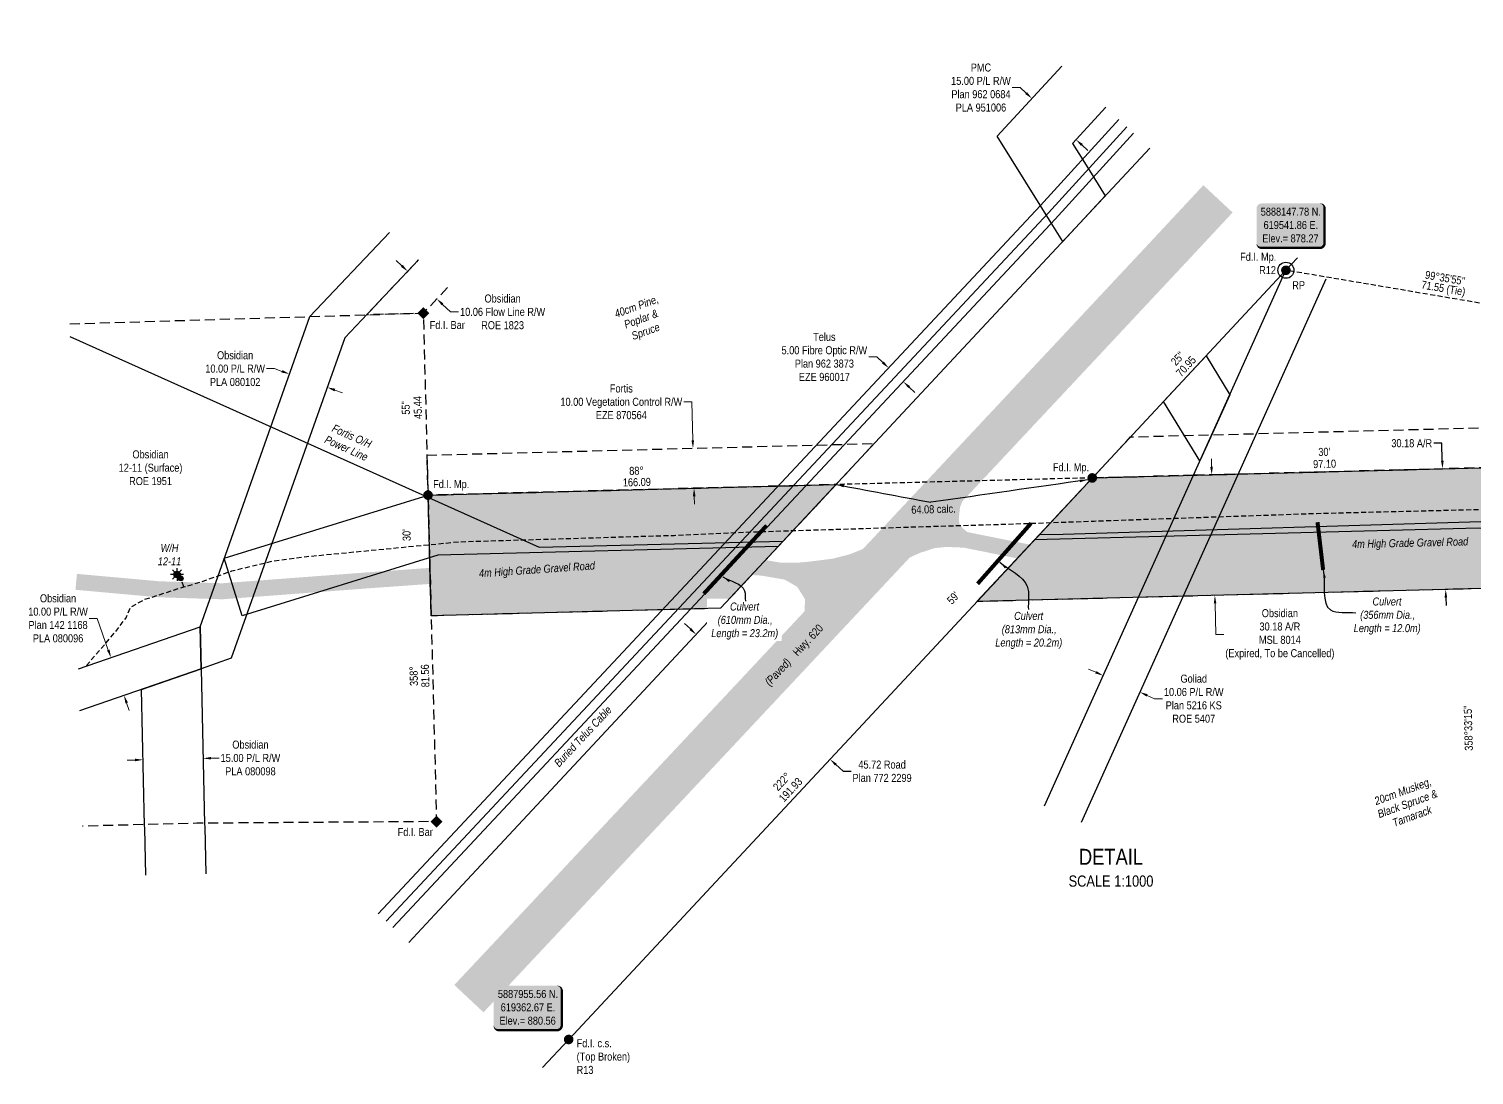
# Model space of a CAD drawing. Extents: x 615946 to 620082, y 5887661 to 5890671.
# Drawn here: x 615946 to 617751, y 5887661 to 5888968 of the extents above; entities that cross this region are included whole.
import ezdxf
from ezdxf.enums import TextEntityAlignment as Align

# ---------------------------------------------------------------- set-up
doc = ezdxf.new("R2010")
doc.units = 0
doc.header["$LTSCALE"] = 5
doc.header["$PDMODE"] = 34
doc.header["$PDSIZE"] = 0.03
for name, pattern in [('foc-ACCESSROAD', [3.75, 2.5, -1.25]), ('foc-FLOWLINE', [3.75, 2.5, -1.25]), ('foc-TIELINE', [1.875, 1.25, -0.625]), ('UG_PIPE', [1.875, 1.25, -0.625])]:
    doc.linetypes.add(name, pattern=pattern)
doc.layers.get('Defpoints').update_dxf_attribs({"color": 9})
for name, color, linetype in [('35', 37, 'Continuous'), ('AS-PIPE-UG', 44, 'UG_PIPE'), ('AS-POWER', 104, 'foc-POWER'), ('AS-ROADS', 254, 'Continuous'), ('AS-SYMBOL', 7, 'Continuous'), ('AS-TELUS', 224, 'foc-TEL'), ('C-RW', 13, 'Continuous'), ('C-WS', 13, 'foc-ACCESSROAD'), ('C-WS-S', 8, 'Continuous'), ('DETAIL-T', 7, 'Continuous'), ('F-EZE', 190, 'foc-FLOWLINE'), ('F-RW', 190, 'Continuous'), ('L-BD', 7, 'Continuous'), ('L-MON', 1, 'Continuous'), ('L-TIE', 7, 'foc-TIELINE'), ('L-TITLEDB', 4, 'Continuous'), ('L-TITLEDB-T', 4, 'Continuous'), ('P-PROPOSED', 10, 'Continuous'), ('P-PROPOSED-H', 21, 'Continuous'), ('P-TXT', 4, 'Continuous'), ('T-BUSH-T', 110, 'Continuous')]:
    doc.layers.add(name, color=color, linetype=linetype)
for name, color, linetype, lineweight in [('AS-GENERAL', 48, 'Continuous', 18), ('C-AR-T', 13, 'Continuous', 9), ('C-FLOWLINE-T', 13, 'Continuous', 9), ('C-RW-T', 13, 'Continuous', 9), ('C-WS-T', 13, 'Continuous', 9), ('F-EZE-T', 190, 'Continuous', 9), ('F-RW-T', 190, 'Continuous', 9), ('T-TEXT', 48, 'Continuous', 18)]:
    doc.layers.add(name, color=color, linetype=linetype, lineweight=lineweight)
doc.styles.add('80', font='ARIALN.TTF', dxfattribs={"height": 10})
doc.styles.add('80CG', font='ARIALN.TTF', dxfattribs={"height": 10})
doc.styles.add('80L', font='ARIALN.TTF', dxfattribs={"height": 10})
doc.styles.add('80LS', font='ARIALNI.TTF', dxfattribs={"height": 10})
doc.styles.add('foc-LtypeFont', font='ARIALN.TTF', dxfattribs={"height": 7.35})
doc.linetypes.add('foc-POWER', pattern='A,6,-1,["P",foc-LtypeFont,S=0.2,R=0,X=-0.625,Y=-0.75],-1.24,4', length=12.24)
doc.linetypes.add('foc-TEL', pattern='A,2,-1,["T",foc-LtypeFont,S=0.2,R=0,X=-0.425,Y=-0.75],-1.24,8', length=12.24)
doc.dimstyles.new('Compass 5 000', dxfattribs={"dimscale": 5, "dimtxt": 9, "dimasz": 2, "dimexe": 0.2, "dimexo": 0.0625, "dimgap": 0.5, "dimtad": 0, "dimtih": 1, "dimtoh": 1, "dimzin": 0, "dimdsep": 46, "dimtxsty": '80CG', "dimcen": 0.1, "dimse1": 1, "dimse2": 1, "dimclrd": 256, "dimclrt": 256, "dimaunit": 1, "dimadec": 4, "dimazin": 0, "dimtfac": 0.06, "dimtofl": 0, "dimtmove": 0, "dimatfit": 1, "dimfxl": 0.2, "dimtolj": 1, "dimtzin": 0, "dimlwd": -1, "dimarcsym": 0})

# ---------------------------------------------------------------- blocks, each defined once
blk = doc.blocks.new('*U458')
h = blk.add_hatch(color=254)
edge = h.paths.add_edge_path()
edge.add_line((-36.5, -28.5), (36.5, -28.5))
edge.add_arc((36.5, -22.5), 6, 270, 360)
edge.add_line((42.5, -22.5), (42.5, 21))
edge.add_arc((36.5, 21), 6, 0, 90)
edge.add_line((36.5, 27), (-36.5, 27))
edge.add_arc((-36.5, 21), 6, 90, 180)
edge.add_line((-42.5, 21), (-42.5, -22.5))
edge.add_arc((-36.5, -22.5), 6, 180, 270)
at = {"color": 1, "flags": 128}
blk.add_lwpolyline([(-36.5, -28.5, 3, 3, 0), (36.5, -28.5, 3, 3, 0.414214), (42.5, -22.5, 3, 3, 0), (42.5, 21, 3, 0, 0.414214), (36.5, 27, 0, 0, 0), (-36.5, 27, 0, 0, 0.414214), (-42.5, 21, 0, 0, 0), (-42.5, -22.5, 0, 3, 0.414214)], format="xyseb", close=True, dxfattribs=at)
blk.add_lwpolyline([(-35.2, -14.9, 0, 10, 0), (0, 0, 5, 5, 0)], format="xyseb", dxfattribs=at)
at = {"color": 1, "style": '80'}
blk.add_attdef('ENTER_TEXT_001', (-36, -5), '', height=10, dxfattribs=at)
blk = doc.blocks.new('RISER')
h = blk.add_hatch(color=255)
h.dxf.hatch_style = 1
edge = h.paths.add_edge_path()
edge.add_arc((0, 0), 0.7, 0, 360)
blk.add_hatch(color=13).paths.add_polyline_path([(0.58, -0.15), (-0.58, -0.15, 0.774597)])
at = {"color": 13}
blk.add_line((-0.58, -0.15), (0.58, -0.15), dxfattribs=at)
blk.add_circle((0, 0), 0.6, dxfattribs=at)
blk = doc.blocks.new('GAS')
h = blk.add_hatch(color=255)
h.dxf.hatch_style = 1
edge = h.paths.add_edge_path()
edge.add_arc((0, 0), 0.9, 0, 360)
for p, q in [((-0.81, 0), (-1.62, 0)), ((-0.57, 0.57), (-1.14, 1.14)), ((0, 0.81), (0, 1.62)), ((0.57, 0.57), (1.14, 1.14)), ((1.62, 0), (0.81, 0)), ((-0.57, -0.57), (-1.14, -1.14)), ((0, -0.81), (0, -1.62)), ((1.14, -1.14), (0.57, -0.57))]:
    blk.add_line(p, q)
blk.add_circle((0, 0), 0.8)
blk = doc.blocks.new('fdia')
at = {"color": 255, "const_width": 1}
blk.add_lwpolyline([(-0.5, 0, 1), (0.5, 0, 1)], format="xyb", close=True, dxfattribs=at)
blk = doc.blocks.new('Fdiaa')
blk.add_blockref('fdia', (0, 0))
blk = doc.blocks.new('fdib')
at = {"color": 1, "const_width": 1.6}
blk.add_lwpolyline([(-0.4, 0, 1), (0.4, 0, 1)], format="xyb", close=True, dxfattribs=at)
at = {"color": 1}
blk.add_circle((0, 0), 0.8, dxfattribs=at)
blk = doc.blocks.new('Fdibb')
blk.add_blockref('fdib', (0, 0))
blk = doc.blocks.new('fdicc')
for name in ['Fdibb', 'Fdiaa']:
    blk.add_blockref(name, (0, 0))
blk = doc.blocks.new('FDI')
blk.add_blockref('fdicc', (0, 0))
blk = doc.blocks.new('SMONA')
blk.add_hatch(color=255).paths.add_polyline_path([(0, -1.49), (1.49, 0), (0, 1.49), (-1.49, 0)])
blk = doc.blocks.new('SMONAA')
blk.add_blockref('SMONA', (0, 0))
blk = doc.blocks.new('SMONB')
at = {"color": 1}
blk.add_solid([(0, 1.2), (1.2, 0), (-1.2, 0), (0, -1.2)], dxfattribs=at)
blk = doc.blocks.new('SMONBB')
blk.add_blockref('SMONB', (0, 0))
blk = doc.blocks.new('SMONCC')
for name in ['SMONAA', 'SMONBB']:
    blk.add_blockref(name, (0, 0))
blk = doc.blocks.new('FDIBAR')
blk.add_blockref('SMONCC', (0, 0))
blk = doc.blocks.new('*D473')
at = {"layer": 'C-FLOWLINE-T', "transparency": 16777216}
for p, q in [((616411.5, 5888671.9), (616404.3, 5888678.8)), ((616462.5, 5888623.8), (616472.4, 5888614.4)), ((616472.4, 5888614.4), (616482.4, 5888614.4))]:
    blk.add_line(p, q, dxfattribs=at)
for points in [[(616412.7, 5888673.2), (616410.4, 5888670.7), (616418.8, 5888665.1)], [(616463.6, 5888625), (616461.3, 5888622.6), (616455.2, 5888630.7)]]:
    blk.add_solid(points, dxfattribs=at)
at = {"layer": 'Defpoints', "color": 0, "transparency": 16777216}
for p in [(616418.1, 5888664.3), (616454.5, 5888629.9), (616455.2, 5888630.7)]:
    blk.add_point(p, dxfattribs=at)
at = {"layer": 'C-FLOWLINE-T', "transparency": 16777216, "insert": (616537.4, 5888614.4), "char_height": 10, "attachment_point": 5, "style": '80CG'}
blk.add_mtext('\\A1;Obsidian\\P10.06 Flow Line R/W\\PROE 1823', dxfattribs=at)
blk = doc.blocks.new('*D474')
at = {"layer": 'C-RW-T', "transparency": 16777216}
for p, q in [((616252.4, 5888543.5), (616242.4, 5888543.5)), ((616261.8, 5888540.1), (616252.4, 5888543.5)), ((616327.8, 5888516.8), (616337.2, 5888513.4))]:
    blk.add_line(p, q, dxfattribs=at)
for points in [[(616262.4, 5888541.7), (616261.3, 5888538.6), (616271.3, 5888536.8)], [(616328.4, 5888518.4), (616327.2, 5888515.2), (616318.4, 5888520.1)]]:
    blk.add_solid(points, dxfattribs=at)
at = {"layer": 'Defpoints', "color": 0, "transparency": 16777216}
for p in [(616270, 5888533.3), (616271.3, 5888536.8), (616317.1, 5888516.6)]:
    blk.add_point(p, dxfattribs=at)
at = {"layer": 'C-RW-T', "transparency": 16777216, "insert": (616203.3, 5888543.5), "char_height": 10, "attachment_point": 5, "style": '80CG'}
blk.add_mtext('\\A1;Obsidian\\P10.00 P/L R/W\\PPLA 080102', dxfattribs=at)
blk = doc.blocks.new('*D475')
at = {"layer": 'C-RW-T', "transparency": 16777216}
for p, q in [((616031.1, 5888231.5), (616021.1, 5888231.5)), ((616044.9, 5888191.9), (616031.1, 5888231.5)), ((616067.8, 5888125.8), (616071.1, 5888116.4))]:
    blk.add_line(p, q, dxfattribs=at)
for points in [[(616046.5, 5888192.5), (616043.3, 5888191.4), (616048.2, 5888182.5)], [(616069.4, 5888126.4), (616066.2, 5888125.3), (616064.5, 5888135.3)]]:
    blk.add_solid(points, dxfattribs=at)
at = {"layer": 'Defpoints', "color": 0, "transparency": 16777216}
for p in [(616060.8, 5888186.8), (616048.2, 5888182.5), (616077.1, 5888139.6)]:
    blk.add_point(p, dxfattribs=at)
at = {"layer": 'C-RW-T', "transparency": 16777216, "insert": (615982.1, 5888231.5), "char_height": 10, "attachment_point": 5, "style": '80CG'}
blk.add_mtext('\\A1;Obsidian\\P10.00 P/L R/W\\PPlan 142 1168\\PPLA 080096', dxfattribs=at)
blk = doc.blocks.new('*D476')
at = {"layer": 'C-RW-T', "transparency": 16777216}
for p, q in [((616078.4, 5888054.5), (616068.4, 5888054.3)), ((616173.3, 5888056.8), (616183.3, 5888057))]:
    blk.add_line(p, q, dxfattribs=at)
for points in [[(616078.3, 5888056.2), (616078.4, 5888052.9), (616088.4, 5888054.8)], [(616173.3, 5888058.4), (616173.3, 5888055.1), (616163.3, 5888056.5)]]:
    blk.add_solid(points, dxfattribs=at)
at = {"layer": 'Defpoints', "color": 0, "transparency": 16777216}
for p in [(616088.3, 5888055.7), (616163.3, 5888057.4), (616163.3, 5888056.5)]:
    blk.add_point(p, dxfattribs=at)
at = {"layer": 'C-RW-T', "transparency": 16777216, "insert": (616222.4, 5888057), "char_height": 10, "attachment_point": 5, "style": '80CG'}
blk.add_mtext('\\A1;Obsidian\\P15.00 P/L R/W\\PPLA 080098', dxfattribs=at)
blk = doc.blocks.new('*D477')
at = {"layer": 'Defpoints', "color": 0, "transparency": 16777216}
for p in [(616758.7, 5888443.6), (616775.2, 5888444), (616760, 5888393.7)]:
    blk.add_point(p, dxfattribs=at)
at = {"layer": 'F-EZE-T', "transparency": 16777216}
for p, q in [((616773.7, 5888502), (616763.7, 5888502)), ((616774.9, 5888454), (616773.7, 5888502)), ((616776.7, 5888384.1), (616777, 5888374.1))]:
    blk.add_line(p, q, dxfattribs=at)
for points in [[(616776.6, 5888454.1), (616773.3, 5888454), (616775.2, 5888444)], [(616778.4, 5888384.1), (616775.1, 5888384), (616776.5, 5888394.1)]]:
    blk.add_solid(points, dxfattribs=at)
at = {"layer": 'F-EZE-T', "transparency": 16777216, "insert": (616685.7, 5888502), "char_height": 10, "attachment_point": 5, "style": '80CG'}
blk.add_mtext('\\A1;Fortis\\P10.00 Vegetation Control R/W\\PEZE 870564', dxfattribs=at)
blk = doc.blocks.new('*D478')
at = {"layer": 'Defpoints', "color": 0, "transparency": 16777216}
for p in [(617019.6, 5888544.4), (617021.4, 5888546.3), (617039.7, 5888529.2)]:
    blk.add_point(p, dxfattribs=at)
at = {"layer": 'F-RW-T', "transparency": 16777216}
for p, q in [((617005, 5888558.1), (616995, 5888558.1)), ((617012.3, 5888551.2), (617005, 5888558.1)), ((617045.2, 5888520.5), (617052.5, 5888513.7))]:
    blk.add_line(p, q, dxfattribs=at)
for points in [[(617013.5, 5888552.5), (617011.2, 5888550), (617019.6, 5888544.4)], [(617046.3, 5888521.7), (617044.1, 5888519.3), (617037.9, 5888527.3)]]:
    blk.add_solid(points, dxfattribs=at)
at = {"layer": 'F-RW-T', "transparency": 16777216, "insert": (616939.3, 5888558.1), "char_height": 10, "attachment_point": 5, "style": '80CG'}
blk.add_mtext('\\A1;Telus\\P5.00 Fibre Optic R/W\\PPlan 962 3873\\PEZE 960017', dxfattribs=at)
blk = doc.blocks.new('*D479')
at = {"layer": 'Defpoints', "color": 0, "transparency": 16777216}
for p in [(616797.6, 5888231), (616964.7, 5888075.2), (616946.4, 5888055.5)]:
    blk.add_point(p, dxfattribs=at)
at = {"layer": 'L-TITLEDB-T', "transparency": 16777216}
for p, q in [((616771.9, 5888218.2), (616764.6, 5888225)), ((616953.7, 5888048.7), (616962.6, 5888040.4)), ((616962.6, 5888040.4), (616972.6, 5888040.4))]:
    blk.add_line(p, q, dxfattribs=at)
for points in [[(616773.1, 5888219.4), (616770.8, 5888216.9), (616779.2, 5888211.3)], [(616954.8, 5888049.9), (616952.6, 5888047.5), (616946.4, 5888055.5)]]:
    blk.add_solid(points, dxfattribs=at)
at = {"layer": 'L-TITLEDB-T', "transparency": 16777216, "insert": (617011.4, 5888040.4), "char_height": 10, "attachment_point": 5, "style": '80CG'}
blk.add_mtext('\\A1;45.72 Road\\PPlan 772 2299', dxfattribs=at)
blk = doc.blocks.new('*D481')
at = {"layer": 'Defpoints', "color": 0, "transparency": 16777216}
for p in [(617198.6, 5888881), (617200.8, 5888883.4), (617255.8, 5888832.2)]:
    blk.add_point(p, dxfattribs=at)
at = {"layer": 'F-RW-T', "transparency": 16777216}
for p, q in [((617184, 5888894.7), (617174, 5888894.7)), ((617191.3, 5888887.8), (617184, 5888894.7)), ((617260.9, 5888823), (617268.3, 5888816.2))]:
    blk.add_line(p, q, dxfattribs=at)
for points in [[(617192.4, 5888889.1), (617190.2, 5888886.6), (617198.6, 5888881)], [(617262.1, 5888824.2), (617259.8, 5888821.8), (617253.6, 5888829.8)]]:
    blk.add_solid(points, dxfattribs=at)
at = {"layer": 'F-RW-T', "transparency": 16777216, "insert": (617134.9, 5888894.7), "char_height": 10, "attachment_point": 5, "style": '80CG'}
blk.add_mtext('\\A1;PMC\\P15.00 P/L R/W\\PPlan 962 0684\\PPLA 951006', dxfattribs=at)
blk = doc.blocks.new('*D482')
at = {"layer": 'C-AR-T', "transparency": 16777216}
for p, q in [((617422.9, 5888420.9), (617422.7, 5888430.9)), ((617427.4, 5888250.1), (617428.4, 5888211.5)), ((617428.4, 5888211.5), (617438.4, 5888211.5))]:
    blk.add_line(p, q, dxfattribs=at)
for points in [[(617424.6, 5888420.9), (617421.3, 5888420.8), (617423.2, 5888410.9)], [(617429, 5888250.1), (617425.7, 5888250.1), (617427.1, 5888260.1)]]:
    blk.add_solid(points, dxfattribs=at)
at = {"layer": 'Defpoints', "color": 0, "transparency": 16777216}
for p in [(617434.7, 5888411.2), (617427.1, 5888260.1), (617438.6, 5888260.4)]:
    blk.add_point(p, dxfattribs=at)
at = {"layer": 'C-AR-T', "transparency": 16777216, "insert": (617508.3, 5888211.5), "char_height": 10, "attachment_point": 5, "style": '80CG'}
blk.add_mtext('\\A1;Obsidian\\P30.18 A/R\\PMSL 8014\\P(Expired, To be Cancelled)', dxfattribs=at)
blk = doc.blocks.new('*D483')
at = {"layer": 'Defpoints', "color": 0, "transparency": 16777216}
for p in [(617283, 5888149.8), (617333.4, 5888139.3), (617328.8, 5888129.2)]:
    blk.add_point(p, dxfattribs=at)
at = {"layer": 'F-RW-T', "transparency": 16777216}
for p, q in [((617278.5, 5888164.1), (617269.3, 5888168.2)), ((617342.5, 5888135.2), (617351.6, 5888131.1)), ((617351.6, 5888131.1), (617361.6, 5888131.1))]:
    blk.add_line(p, q, dxfattribs=at)
for points in [[(617279.1, 5888165.6), (617277.8, 5888162.6), (617287.6, 5888160)], [(617343.2, 5888136.7), (617341.8, 5888133.7), (617333.4, 5888139.3)]]:
    blk.add_solid(points, dxfattribs=at)
at = {"layer": 'F-RW-T', "transparency": 16777216, "insert": (617400.7, 5888131.1), "char_height": 10, "attachment_point": 5, "style": '80CG'}
blk.add_mtext('\\A1;Goliad\\P10.06 P/L R/W\\PPlan 5216 KS\\PROE 5407', dxfattribs=at)
blk = doc.blocks.new('*U456')
at = {"layer": '35', "color": 3}
blk.add_circle((0, 0), 10, dxfattribs=at)
at = {"layer": '35', "color": 3, "style": '80'}
blk.add_attdef('RP_001', (7.9, -23.6), '', height=10, dxfattribs=at)
blk = doc.blocks.new('*D489')
at = {"layer": 'Defpoints', "color": 0, "transparency": 16777216}
for p in [(617700.1, 5888418.1), (617711.5, 5888418.4), (617704, 5888267.3)]:
    blk.add_point(p, dxfattribs=at)
at = {"layer": 'P-TXT', "transparency": 16777216}
for p, q in [((617710.7, 5888450.3), (617700.7, 5888450.3)), ((617711.2, 5888428.4), (617710.7, 5888450.3)), ((617715.7, 5888257.6), (617715.9, 5888247.6))]:
    blk.add_line(p, q, dxfattribs=at)
for points in [[(617712.9, 5888428.4), (617709.6, 5888428.3), (617711.5, 5888418.4)], [(617717.3, 5888257.6), (617714, 5888257.5), (617715.4, 5888267.6)]]:
    blk.add_solid(points, dxfattribs=at)
at = {"layer": 'P-TXT', "transparency": 16777216, "insert": (617673, 5888450.3), "char_height": 10, "attachment_point": 5, "style": '80CG'}
blk.add_mtext('\\A1;30.18 A/R', dxfattribs=at)

msp = doc.modelspace()

# ---------------------------------------------------------------- hatches: boundary and pattern name
at = {"layer": 'AS-ROADS'}
h = msp.add_hatch(color=256, dxfattribs=at)
h.dxf.hatch_style = 1
h.paths.add_polyline_path([(617035.868, 5888302.002), (617050.592, 5888309.727), (617059.058, 5888313.406), (617076.91, 5888319.292), (617092.737, 5888320.764), (617104.332, 5888320.212), (617118.319, 5888319.66), (617110.351, 5888330.261), (617115.18, 5888337.776), (617119.969, 5888337.776), (617117.206, 5888339.801), (617111.866, 5888344.402), (617107.998, 5888349.372), (617107.262, 5888356.734), (617108.742, 5888370.197), (617115.556, 5888387.866), (617055.395, 5888361.272), (617038.78, 5888317.687), (617038.009, 5888309.29)])
h = msp.add_hatch(color=256, dxfattribs=at)
h.dxf.hatch_style = 1
h.paths.add_polyline_path([(616881.943, 5888284.45), (616905.356, 5888270.877), (616915.19, 5888255.433), (616914.253, 5888232.033), (616931.579, 5888239.521), (616969.976, 5888295.682), (616993.875, 5888309.328), (616999.494, 5888322.9), (616971.398, 5888311.668), (616949.858, 5888306.052), (616919.89, 5888302.308), (616904.905, 5888300.904), (616884.302, 5888300.904), (616878.682, 5888292.948)])
at = {"layer": 'P-PROPOSED-H'}
h = msp.add_hatch(color=256, dxfattribs=at)
h.dxf.hatch_style = 1
h.paths.add_polyline_path([(617129.9, 5888252.371), (617274.059, 5888407.015), (617873.161, 5888422.587), (617876.967, 5888271.789)])
h = msp.add_hatch(color=256, dxfattribs=at)
h.dxf.hatch_style = 1
h.paths.add_polyline_path([(616953.891, 5888398.693), (616809.731, 5888244.049), (616448.169, 5888234.651), (616444.262, 5888385.447)])

# ---------------------------------------------------------------- linework, layer by layer
at = {"layer": 'AS-GENERAL', "const_width": 4.998, "flags": 128}
for points in [[(616788.684, 5888262.23), (616867.204, 5888347.435)], [(617130.714, 5888274.705), (617197.484, 5888350.305)], [(617562.334, 5888291.98), (617555.319, 5888351.655)]]:
    msp.add_lwpolyline(points, dxfattribs=at)
at = {"layer": 'AS-PIPE-UG', "flags": 128}
for points in [[(616017.519, 5888172.565), (616053.989, 5888214.875), (616067.064, 5888232.29), (616072.564, 5888245.545), (616089.964, 5888255.105), (616123.909, 5888266.035), (616139.404, 5888270.78), (616160.839, 5888277.135), (616199.009, 5888290.785), (616251.764, 5888303.445), (616292.904, 5888308.77), (616483.759, 5888327.255), (616751.734, 5888335.225), (616855.474, 5888339.805), (617188.579, 5888349.94), (617276.209, 5888353.11), (617554.179, 5888362.695), (617805.759, 5888368.78), (617894.814, 5888366.205), (617939.939, 5888361.75), (617996.054, 5888356.43), (618043.519, 5888349.205), (618072.484, 5888345.945), (618104.589, 5888346.525), (618133.279, 5888348.465)], [(616139.404, 5888270.78), (616135.369, 5888281.45)]]:
    msp.add_lwpolyline(points, dxfattribs=at)
at = {"layer": 'AS-POWER', "flags": 128}
for points in [[(615997.014, 5888583.697), (616583.268, 5888320.305), (616870.911, 5888327.389), (616887.83, 5888327.827)], [(617207.976, 5888336.125), (617237.393, 5888336.888), (617786.629, 5888353.376)]]:
    msp.add_lwpolyline(points, dxfattribs=at)
at = {"layer": 'AS-ROADS', "flags": 128}
for points, const_width in [([(616495.304, 5887756.312), (616873.384, 5888159.831), (617018.865, 5888315.124), (617067.072, 5888366.6), (617264.429, 5888577.332), (617311.229, 5888627.41), (617364.357, 5888684.171), (617430.996, 5888755.663)], 49.964), ([(617045.555, 5888343.623), (617194.139, 5888313.825), (617308.194, 5888315.05), (617527.144, 5888322.175), (617778.499, 5888328.3), (617927.874, 5888334.095), (618008.609, 5888292.185), (618124.729, 5888260.545), (618178.204, 5888276.485), (618193.274, 5888326.98), (618172.559, 5888365.225), (618125.089, 5888377.645), (618051.269, 5888357.41), (617927.874, 5888334.095)], 19.993), ([(616004.792, 5888277.12), (616108.264, 5888267.8), (616187.394, 5888265.33), (616374.424, 5888279.395), (616572.324, 5888293.455), (616778.744, 5888300.02), (616861.874, 5888294.855), (616980.666, 5888274.348)], 19.993)]:
    msp.add_lwpolyline(points, dxfattribs=dict(at, const_width=const_width))
at = {"layer": 'AS-TELUS', "flags": 128}
msp.add_lwpolyline([(616391.788, 5887853.093), (617219.222, 5888738.108), (617317.3, 5888845.811)], dxfattribs=at)
at = {"layer": 'C-RW', "flags": 128}
for points in [[(616432.259, 5888679.31), (616340.303, 5888582.021), (616198.546, 5888181.754), (616160.686, 5888168.617), (616159.458, 5888221.096), (616296.669, 5888608.59), (616395.962, 5888713.623)], [(616007.551, 5888168.384), (616159.458, 5888221.096), (616160.686, 5888168.617), (616008.882, 5888115.94)], [(616091.726, 5887910.654), (616090.351, 5887969.521), (616090.276, 5887972.757), (616086.297, 5888142.803), (616160.686, 5888168.617), (616165.237, 5887974.422), (616165.312, 5887971.21), (616166.687, 5887912.407)]]:
    msp.add_lwpolyline(points, dxfattribs=at)
msp.add_lwpolyline([(617201.979, 5888329.693), (617274.059, 5888407.015), (617759.219, 5888419.625), (618207.494, 5888372.115), (618199.545, 5888297.112), (617756.211, 5888344.098)], close=True, dxfattribs=at)
at = {"layer": 'C-WS', "flags": 128}
for points in [[(616468.649, 5888644.908), (616438.369, 5888612.875), (616367.439, 5888610.73), (616432.259, 5888679.31)], [(615996.613, 5888599.516), (616438.369, 5888612.875), (616444.262, 5888385.447), (616454.829, 5887977.59), (616155.436, 5887975.463), (616012.538, 5887971.838)]]:
    msp.add_lwpolyline(points, dxfattribs=at)
for points in [[(618410.042, 5888283.817), (618417.353, 5887994.16), (618372.567, 5887898.824), (617772.667, 5887883.682), (617762.946, 5888268.822), (617129.9, 5888252.371), (617274.059, 5888407.015), (617873.161, 5888422.587), (617868.512, 5888606.773), (618401.551, 5888620.227), (618410.042, 5888283.817)], [(616737.067, 5888242.16), (616448.169, 5888234.651), (616444.262, 5888385.447), (616953.891, 5888398.693), (616809.731, 5888244.049), (616737.067, 5888242.16)]]:
    msp.add_lwpolyline(points, close=True, dxfattribs=at)
at = {"layer": 'F-EZE', "flags": 128}
for points in [[(617400.408, 5888410.299), (617274.059, 5888407.015), (617321.826, 5888458.255), (617871.899, 5888472.553), (617873.161, 5888422.587), (617400.408, 5888410.299)], [(616881.66, 5888396.815), (616444.262, 5888385.447), (616442.967, 5888435.412), (617001.657, 5888449.933), (616953.891, 5888398.693), (616881.66, 5888396.815)]]:
    msp.add_lwpolyline(points, close=True, dxfattribs=at)
at = {"layer": 'F-RW', "flags": 128}
for points in [[(617291.096, 5888870.023), (617249.14, 5888824.973), (617262.139, 5888804.288), (617275.815, 5888782.353), (617290.087, 5888759.341), (617237.073, 5888702.47), (617222.697, 5888725.756), (617209.052, 5888747.663), (617154.954, 5888834.16), (617236.116, 5888921.276)], [(616381.93, 5887862.309), (617209.304, 5888747.26), (617307.322, 5888854.898)], [(617325.516, 5888837.937), (617227.559, 5888730.193), (616400.186, 5887845.242)], [(617214.191, 5887997.21), (617400.408, 5888410.299), (617515.854, 5888666.395), (617530.189, 5888681.88)], [(617565.808, 5888655.386), (617476.249, 5888456.187), (617260.03, 5887976.545)]]:
    msp.add_lwpolyline(points, dxfattribs=at)
msp.add_lwpolyline([(617419.983, 5888453.722), (617408.498, 5888428.245), (617363.004, 5888502.428), (617416.07, 5888559.354), (617445.73, 5888510.838), (617419.983, 5888453.722)], close=True, dxfattribs=at)
at = {"layer": 'L-TIE'}
for p, q in [((617868.469, 5888606.76), (617515.854, 5888666.395)), ((617274.059, 5888407.015), (616953.891, 5888398.693))]:
    msp.add_line(p, q, dxfattribs=at)
at = {"layer": 'L-TITLEDB'}
for points in [[(617345.762, 5888819.064), (617106.905, 5888562.836), (616452.94, 5887861.309), (616420.292, 5887826.444)], [(617530.189, 5888681.88), (617515.854, 5888666.395), (617274.059, 5888407.015), (616619.919, 5887705.3), (616587.218, 5887670.378)]]:
    msp.add_lwpolyline(points, dxfattribs=at)

# ---------------------------------------------------------------- block references
at = {"color": 6, "xscale": 0.99964253, "yscale": 0.99964253, "zscale": 0.99964253}
msp.add_blockref('*U456', (617515.854, 5888666.395), dxfattribs=at).add_auto_attribs({'RP_001': 'RP'})
at = {"layer": 'AS-SYMBOL', "xscale": 4.99821265, "yscale": 4.99821265, "zscale": 4.99821265}
msp.add_blockref('RISER', (616135.369, 5888281.45), dxfattribs=at)
at = {"layer": 'C-WS-S', "xscale": 4.99821265, "yscale": 4.99821265, "zscale": 4.99821265}
msp.add_blockref('GAS', (616130.744, 5888286.305), dxfattribs=at)
at = {"layer": 'DETAIL-T'}
ref = msp.add_blockref('*U458', (617521.696, 5888722.887), dxfattribs=dict(at, xscale=0.99964253, yscale=0.99964253, zscale=0.99964253))
ref.add_attrib('ENTER_TEXT_001', '5888147.78 N.', (617484.391, 5888734.655), dxfattribs={"layer": '0', "color": 1, "height": 9.99643, "style": '80'})
ref.add_attrib('ENTER_TEXT_002', '619541.86 E.', (617487.912, 5888717.954), dxfattribs={"layer": '0', "color": 1, "height": 9.99643, "style": '80'})
ref.add_attrib('ENTER_TEXT_003', 'Elev.= 878.27', (617486.334, 5888701.252), dxfattribs={"layer": '0', "color": 1, "height": 9.99643, "style": '80'})
ref = msp.add_blockref('*U458', (616568.815, 5887745.416), dxfattribs=dict(at, xscale=0.99964253, yscale=0.99964253, zscale=0.99964253))
ref.add_attrib('ENTER_TEXT_001', '5887955.56 N.', (616531.509, 5887757.184), dxfattribs={"layer": '0', "color": 1, "height": 9.99643, "style": '80'})
ref.add_attrib('ENTER_TEXT_002', '619362.67 E.', (616535.031, 5887740.482), dxfattribs={"layer": '0', "color": 1, "height": 9.99643, "style": '80'})
ref.add_attrib('ENTER_TEXT_003', 'Elev.= 880.56', (616533.452, 5887723.781), dxfattribs={"layer": '0', "color": 1, "height": 9.99643, "style": '80'})

# ---------------------------------------------------------------- texts
at = {"layer": 'AS-POWER', "insert": (616345.643, 5888451.594), "char_height": 10, "width": 57.1191, "attachment_point": 5, "rotation": 335.806536, "style": '80CG'}
msp.add_mtext('\\A1;{\\fArial Narrow|b0|i1|c0|p34;Fortis O/H\\PPower Line}', dxfattribs=at)
at = {"layer": 'AS-TELUS', "insert": (616637.714, 5888083.964), "char_height": 10, "width": 97.23506, "attachment_point": 5, "rotation": 46.92239, "style": '80CG'}
msp.add_mtext('\\A1;{\\fArial Narrow|b0|i1|c0|p34;Buried Telus Cable}', dxfattribs=at)
at = {"layer": 'C-WS-T', "insert": (616121.328, 5888311.059), "char_height": 10, "width": 22.73302, "attachment_point": 5, "style": '80CG'}
msp.add_mtext('\\A1;{\\fArial Narrow|b0|i1|c0|p34;W/H 12-11}', dxfattribs=at)
at = {"layer": 'DETAIL-T', "color": 3, "insert": (617297.359, 5887919.794), "char_height": 19.9787, "width": 105.39323, "attachment_point": 5, "style": '80CG'}
msp.add_mtext('DETAIL\\P{\\H0.7x;SCALE 1:1000}', dxfattribs=at)
at = {"layer": 'L-BD', "style": '80L'}
for s, height, rotation, p in [("99°35'55''", 9.9964, 350.4008, (617714.71, 5888656.843)), ('71.55 (Tie)', 9.99643, 350.4008, (617712.334, 5888642.797)), ("25''", 9.9964, 47.0096, (617380.612, 5888556.135)), ('70.95', 9.9964, 47.0096, (617391.032, 5888546.422)), ("55''", 9.9964, 91.4842, (616416.437, 5888494.505)), ('45.44', 9.9964, 91.4842, (616431.426, 5888494.893)), ("30'", 9.9964, 1.4889, (617563.774, 5888439.545)), ('88°', 9.9964, 1.4889, (616704.695, 5888415.965)), ('97.10', 9.9964, 1.4889, (617564.164, 5888424.555)), ('166.09', 9.9964, 1.4889, (616705.065, 5888401.725)), ('64.08 calc.', 9.99643, 1.4889, (617075.583, 5888368.111)), ("30'", 9.9964, 91.4842, (616417.457, 5888335.546)), ("59'", 9.9964, 47.0096, (617100.167, 5888257.126)), ('358°', 9.9964, 91.4842, (616426.37, 5888159.371)), ('81.56', 9.9964, 91.4842, (616440.61, 5888159.74)), ("358°33'15''", 9.99643, 91.4458, (617743.598, 5888094.439)), ('222°', 9.9964, 47.0096, (616886.141, 5888027.534)), ('191.93', 9.9964, 47.0096, (616897.109, 5888017.31))]:
    msp.add_text(s, height=height, rotation=rotation, dxfattribs=at).set_placement(p, align=Align.MIDDLE)
at = {"layer": 'L-TITLEDB-T', "insert": (616919.797, 5888203.351), "char_height": 9.99643, "attachment_point": 5, "rotation": 46.850709, "style": '80CG'}
msp.add_mtext('\\A1;Hwy. 620', dxfattribs=at)
at = {"layer": 'T-BUSH-T', "char_height": 9.99643, "attachment_point": 2, "rotation": 20, "style": '80LS'}
for s, insert, width in [('40cm Pine,\\PPoplar & Spruce', (616702.911, 5888626.122), 56.23269), ('20cm Muskeg, Black Spruce & Tamarack', (617660.276, 5888020.264), 78.21664)]:
    msp.add_mtext(s, dxfattribs=dict(at, insert=insert, width=width))
at = {"layer": 'T-TEXT', "style": '80LS'}
msp.add_text('(Paved)', height=9.9929, rotation=46.880889, dxfattribs=at).set_placement((616881.126, 5888164.454), align=Align.MIDDLE_CENTER)
at = {"layer": 'T-TEXT', "char_height": 9.99643, "width": 145.78457, "attachment_point": 2, "style": '80LS'}
for insert, rotation in [((617670.876, 5888330.914), 1.395903), ((616579.924, 5888297.683), 3.947342)]:
    msp.add_mtext('4m High Grade Gravel Road', dxfattribs=dict(at, insert=insert, rotation=rotation))

# ---------------------------------------------------------------- dimensions: what is measured, and where the dimension line sits
at = {"layer": 'C-AR-T'}
dim = msp.add_linear_dim(base=(617427.121, 5888260.095), p1=(617434.669, 5888411.189), p2=(617438.588, 5888260.393), angle=271.488642, text='Obsidian\\P30.18 A/R\\PMSL 8014\\P(Expired, To be Cancelled)', dimstyle='Compass 5 000', dxfattribs=at)
dim.commit()
dim.dimension.update_dxf_attribs({"geometry": '*D482', "text_midpoint": (617508.323, 5888211.491), "dimtype": 161})
at = {"layer": 'C-FLOWLINE-T'}
dim = msp.add_linear_dim(base=(616455.191, 5888630.67), p1=(616418.088, 5888664.317), p2=(616454.479, 5888629.917), angle=316.610965, text='Obsidian\\P10.06 Flow Line R/W\\PROE 1823', dimstyle='Compass 5 000', dxfattribs=at)
dim.commit()
dim.dimension.update_dxf_attribs({"geometry": '*D473', "text_midpoint": (616537.401, 5888614.402), "dimtype": 161})
at = {"layer": 'C-RW-T'}
for p1, p2, distance, text, picture, middle in [((616317.121, 5888516.564), (616269.992, 5888533.252), -3.771, 'Obsidian\\P10.00 P/L R/W\\PPLA 080102', '*D474', (616203.312, 5888543.483)), ((616088.336, 5888055.656), (616163.292, 5888057.412), -0.877, 'Obsidian\\P15.00 P/L R/W\\PPLA 080098', '*D476', (616222.393, 5888057.004))]:
    dim = msp.add_aligned_dim(p1=p1, p2=p2, distance=distance, text=text, dimstyle='Compass 5 000', dxfattribs=at)
    dim.commit()
    dim.dimension.update_dxf_attribs({"geometry": picture, "text_midpoint": middle})
dim = msp.add_linear_dim(base=(616048.154, 5888182.474), p1=(616077.148, 5888139.629), p2=(616060.762, 5888186.849), angle=109.137098, text='Obsidian\\P10.00 P/L R/W\\PPlan 142 1168\\PPLA 080096', dimstyle='Compass 5 000', dxfattribs=at)
dim.commit()
dim.dimension.update_dxf_attribs({"geometry": '*D475', "text_midpoint": (615982.064, 5888231.478), "dimtype": 161})
at = {"layer": 'F-EZE-T'}
dim = msp.add_linear_dim(base=(616775.179, 5888444.047), p1=(616760.041, 5888393.654), p2=(616758.743, 5888443.62), angle=91.488908, text='Fortis\\P10.00 Vegetation Control R/W\\PEZE 870564', dimstyle='Compass 5 000', dxfattribs=at)
dim.commit()
dim.dimension.update_dxf_attribs({"geometry": '*D477', "text_midpoint": (616685.739, 5888501.998), "dimtype": 161})
at = {"layer": 'F-RW-T'}
for p1, p2, distance, text, picture, middle in [((617255.83, 5888832.156), (617200.828, 5888883.399), 3.236, 'PMC\\P15.00 P/L R/W\\PPlan 962 0684\\PPLA 951006', '*D481', (617134.903, 5888894.665)), ((617039.666, 5888529.224), (617021.411, 5888546.292), 2.582, 'Telus\\P5.00 Fibre Optic R/W\\PPlan 962 3873\\PEZE 960017', '*D478', (616939.335, 5888558.064)), ((617282.998, 5888149.846), (617328.838, 5888129.182), 11.137, 'Goliad\\P10.06 P/L R/W\\PPlan 5216 KS\\PROE 5407', '*D483', (617400.734, 5888131.116))]:
    dim = msp.add_aligned_dim(p1=p1, p2=p2, distance=distance, text=text, dimstyle='Compass 5 000', dxfattribs=at)
    dim.commit()
    dim.dimension.update_dxf_attribs({"geometry": picture, "text_midpoint": middle})
at = {"layer": 'L-TITLEDB-T'}
dim = msp.add_linear_dim(base=(616946.386, 5888055.511), p1=(616797.559, 5888230.991), p2=(616964.712, 5888075.17), angle=317.009586, text='45.72 Road\\PPlan 772 2299', dimstyle='Compass 5 000', dxfattribs=at)
dim.commit()
dim.dimension.update_dxf_attribs({"geometry": '*D479', "text_midpoint": (617011.368, 5888040.378), "dimtype": 161})

# ---------------------------------------------------------------- leaders
at = {"layer": 'L-BD', "path_type": 1}
msp.add_leader([(616953.891, 5888398.693), (617072.374, 5888376.5)], dimstyle='Compass 5 000', override={"dimgap": 0.5, "dimtad": 0}, dxfattribs=at)

# ---------------------------------------------------------------- next in the draw order: texts
at = {"layer": 'C-WS-T', "insert": (616097.636, 5888419.654), "char_height": 10, "width": 78.99495, "attachment_point": 5, "style": '80CG', "bg_fill": 3, "box_fill_scale": 1.15, "bg_fill_color": 256, "bg_fill_true_color": 256, "bg_fill_transparency": 0}
msp.add_mtext('\\A1;Obsidian\\P12-11 (Surface)\\PROE 1951', dxfattribs=at)
at = {"layer": 'L-MON', "attachment_point": 1, "style": '80L', "bg_fill": 3, "box_fill_scale": 1.15, "bg_fill_color": 256, "bg_fill_true_color": 256, "bg_fill_transparency": 0}
for s, width, heights, insert, char_height in [('\\pi1.076;Fd.I. Mp.\\P\\pi24.785;R12', 44.27712, [0], (617457.618, 5888688.3), 9.98468), ('Fd.I. Bar', 44.14085, [26.799], (616446.31, 5888603.026), 9.9847), ('Fd.I. Mp.', 44.27712, [0], (617224.78, 5888425.354), 9.9847), ('\\pi1.076;Fd.I. Bar', 44.14085, [0], (616405.243, 5887969.535), 9.98468), ('Fd.I. c.s.\\P(Top Broken)\\PR13', 66.17496, [0], (616629.871, 5887705.563), 9.98468)]:
    msp.add_mtext_dynamic_manual_height_columns(s, width=width, gutter_width=50, heights=heights, dxfattribs=dict(at, insert=insert, char_height=char_height))
at = {"layer": 'T-TEXT', "char_height": 9.98018, "attachment_point": 1, "style": '80L', "bg_fill": 2}
for s, insert in [('\\pi23.736;{\\fArial Narrow|b0|i1|c0|p34;Culvert\\P\\pi8.2998;(356mm Dia., \\P\\pi0.27007;Length = 12.0m)}', (617600.283, 5888257.548)), ('\\pi23.736;{\\fArial Narrow|b0|i1|c0|p34;Culvert\\P\\pi8.2998;(610mm Dia., \\P\\pi0.27007;Length = 23.2m)}', (616797.789, 5888251.266)), ('\\pi23.736;{\\fArial Narrow|b0|i1|c0|p34;Culvert\\P\\pi8.2998;(813mm Dia., \\P\\pi0.27007;Length = 20.2m)}', (617152.599, 5888239.535))]:
    msp.add_mtext_dynamic_manual_height_columns(s, width=83.09109, gutter_width=49.978, heights=[0], dxfattribs=dict(at, insert=insert))

# ---------------------------------------------------------------- next in the draw order: linework, layer by layer
at = {"layer": 'C-RW', "flags": 128}
msp.add_lwpolyline([(616953.891, 5888398.693), (616881.811, 5888321.371), (616456.581, 5888310.318), (616211.985, 5888234.536), (616189.664, 5888306.58), (616444.209, 5888385.445)], close=True, dxfattribs=at)
at = {"layer": 'P-PROPOSED', "transparency": 33554687, "flags": 128}
msp.add_lwpolyline([(617129.9, 5888252.371), (617274.059, 5888407.015), (617873.161, 5888422.587), (617876.967, 5888271.789)], close=True, dxfattribs=at)

# ---------------------------------------------------------------- next in the draw order: block references
at = {"layer": 'L-MON', "xscale": 4.99821265, "yscale": 4.99821265, "zscale": 4.99821265}
for name, p in [('FDI', (617515.854, 5888666.395)), ('FDIBAR', (616438.369, 5888612.875)), ('FDI', (617273.979, 5888406.955)), ('FDIBAR', (616454.829, 5887977.59)), ('FDI', (616619.919, 5887705.3))]:
    msp.add_blockref(name, p, dxfattribs=at)

# ---------------------------------------------------------------- next in the draw order: dimensions: what is measured, and where the dimension line sits
at = {"layer": 'P-TXT'}
dim = msp.add_linear_dim(base=(617711.482, 5888418.384), p1=(617704.034, 5888267.291), p2=(617700.115, 5888418.089), angle=91.488908, text='30.18 A/R', dimstyle='Compass 5 000', dxfattribs=at)
dim.commit()
dim.dimension.update_dxf_attribs({"geometry": '*D489', "text_midpoint": (617672.985, 5888450.335), "dimtype": 161})

# ---------------------------------------------------------------- next in the draw order: leaders
at = {"layer": 'L-BD', "path_type": 1}
msp.add_leader([(617268.276, 5888404.592), (617072.374, 5888376.5)], dimstyle='Compass 5 000', override={"dimgap": 0.5, "dimtad": 0}, dxfattribs=at)
at = {"layer": 'T-TEXT', "path_type": 1}
for points in [[(617158.523, 5888301.523), (617192.625, 5888271.868), (617194.126, 5888242.396)], [(616812.592, 5888283.502), (616839.577, 5888266.037), (616840.683, 5888252.994)], [(617562.334, 5888291.98), (617571.488, 5888241.973), (617603.332, 5888238.588)]]:
    msp.add_leader(points, dimstyle='Compass 5 000', override={"dimgap": 0.5, "dimtad": 0}, dxfattribs=at)

# ---------------------------------------------------------------- next in the draw order: texts
at = {"layer": 'L-MON', "insert": (616450.576, 5888404.249), "char_height": 9.9847, "attachment_point": 1, "style": '80L', "bg_fill": 3, "box_fill_scale": 1.15, "bg_fill_color": 256, "bg_fill_true_color": 256, "bg_fill_transparency": 0}
msp.add_mtext_dynamic_manual_height_columns('Fd.I. Mp.', width=44.27712, gutter_width=50, heights=[0], dxfattribs=at)

# ---------------------------------------------------------------- next in the draw order: linework, layer by layer
at = {"layer": 'P-PROPOSED', "transparency": 33554687, "flags": 128}
msp.add_lwpolyline([(616953.891, 5888398.693), (616809.731, 5888244.049), (616448.169, 5888234.651), (616444.262, 5888385.447)], close=True, dxfattribs=at)

# ---------------------------------------------------------------- next in the draw order: block references
at = {"layer": 'L-MON', "xscale": 4.99821265, "yscale": 4.99821265, "zscale": 4.99821265}
msp.add_blockref('FDI', (616444.209, 5888385.445), dxfattribs=at)

doc.saveas('drawing.dxf')
